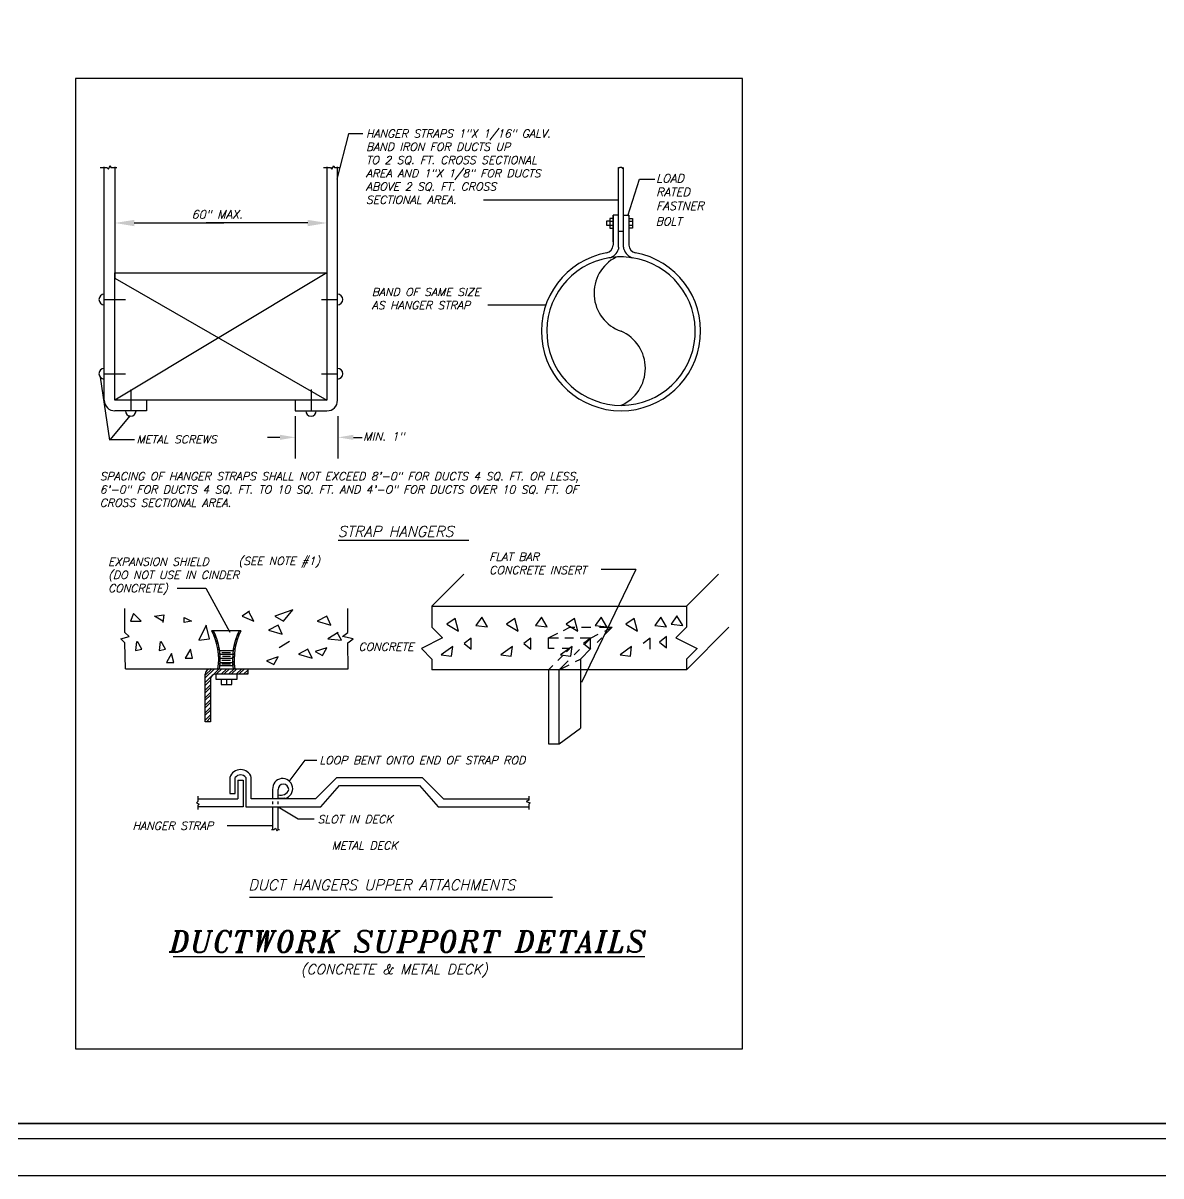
# Model space of a CAD drawing. Extents: x -730 to 2784, y 160 to 852.
# Drawn here: x -699.62 to -685.1, y 240.18 to 254.88 of the extents above; entities that cross this region are included whole.
import ezdxf
from ezdxf.enums import TextEntityAlignment as Align

# ---------------------------------------------------------------- set-up
doc = ezdxf.new("R2010")
doc.units = 0
doc.header["$MEASUREMENT"] = 0
doc.layers.add('2', color=2, linetype='Continuous', lineweight=25)
doc.layers.add('3', color=3, linetype='Continuous', lineweight=25)
for name, color, linetype in [('4', 1, 'Continuous'), ('fram', 252, 'Continuous'), ('M_HV_TABLE', 140, 'Continuous'), ('WALL', 4, 'Continuous')]:
    doc.layers.add(name, color=color, linetype=linetype)
doc.styles.add('ROMANC', font='italict.shx')

# ---------------------------------------------------------------- blocks, each defined once
blk = doc.blocks.new('*X231')
for p, q in [((1.497, 3.384), (1.529, 3.417)), ((1.461, 3.26), (1.485, 3.284)), ((1.48, 3.336), (1.509, 3.365)), ((1.446, 3.126), (1.466, 3.145)), ((1.447, 3.158), (1.468, 3.179)), ((1.454, 3.222), (1.477, 3.244)), ((1.447, 3.069), (1.465, 3.088)), ((1.449, 3.04), (1.467, 3.058)), ((1.467, 3.001), (1.472, 3.006))]:
    blk.add_line(p, q)
blk = doc.blocks.new('*X230')
for p, q in [((1.205, 3.446), (1.208, 3.449)), ((1.215, 3.425), (1.228, 3.438)), ((1.232, 3.384), (1.245, 3.398)), ((1.24, 3.362), (1.254, 3.376)), ((1.254, 3.318), (1.269, 3.333)), ((1.261, 3.294), (1.276, 3.309)), ((1.271, 3.247), (1.287, 3.262)), ((1.275, 3.22), (1.292, 3.236)), ((1.281, 3.168), (1.298, 3.186)), ((1.282, 3.139), (1.301, 3.157)), ((1.28, 3.048), (1.301, 3.068)), ((1.282, 3.081), (1.302, 3.101)), ((1.29, 3.001), (1.294, 3.005))]:
    blk.add_line(p, q)
blk = doc.blocks.new('*X229')
for p, q in [((1.125, 2.893), (1.232, 3)), ((1.125, 2.924), (1.201, 3)), ((1.218, 2.929), (1.289, 3)), ((1.258, 2.938), (1.321, 3)), ((1.315, 2.938), (1.378, 3)), ((1.347, 2.938), (1.409, 3)), ((1.404, 2.938), (1.466, 3)), ((1.435, 2.938), (1.497, 3)), ((1.492, 2.938), (1.555, 3)), ((1.523, 2.938), (1.586, 3)), ((1.125, 2.836), (1.196, 2.907)), ((1.125, 2.804), (1.188, 2.867)), ((1.58, 2.938), (1.625, 2.982)), ((1.612, 2.938), (1.625, 2.951)), ((1.125, 2.747), (1.188, 2.81)), ((1.125, 2.716), (1.188, 2.778)), ((1.125, 2.659), (1.188, 2.721)), ((1.125, 2.628), (1.188, 2.69)), ((1.125, 2.57), (1.188, 2.633)), ((1.125, 2.539), (1.188, 2.602)), ((1.125, 2.482), (1.188, 2.545)), ((1.125, 2.451), (1.188, 2.513)), ((1.125, 2.394), (1.188, 2.456)), ((1.138, 2.375), (1.188, 2.425))]:
    blk.add_line(p, q)

msp = doc.modelspace()

# ---------------------------------------------------------------- linework, layer by layer
at = {"layer": '2', "color": 0}
for p, q in [((-690.442, 243.01), (-690.442, 254.176)), ((-695.741, 251.695), (-698.447, 250.071)), ((-698.447, 250.071), (-698.447, 251.695)), ((-698.447, 251.695), (-695.741, 251.695)), ((-695.741, 251.695), (-695.741, 250.071)), ((-698.447, 251.627), (-695.741, 250.071)), ((-698.582, 251.357), (-698.312, 251.357)), ((-695.809, 251.357), (-695.606, 251.357)), ((-698.582, 250.41), (-698.312, 250.41)), ((-695.809, 250.41), (-695.606, 250.41)), ((-698.244, 250.207), (-698.244, 249.936)), ((-695.944, 250.207), (-695.944, 249.936)), ((-695.741, 250.071), (-698.447, 250.071)), ((-695.6, 248.286), (-693.929, 248.286)), ((-694.401, 247.446), (-693.995, 247.852)), ((-691.154, 247.446), (-690.748, 247.852)), ((-694.401, 247.446), (-691.154, 247.446)), ((-692.723, 247.135), (-692.642, 247.176)), ((-692.642, 247.176), (-692.577, 247.176)), ((-692.495, 247.176), (-692.376, 247.176)), ((-692.266, 247.176), (-692.101, 247.176)), ((-692.101, 247.176), (-692.2, 247.077)), ((-692.198, 247.127), (-692.101, 247.176)), ((-691.154, 246.634), (-690.613, 247.176)), ((-692.913, 247.04), (-692.795, 247.099)), ((-692.913, 247.04), (-692.788, 247.04)), ((-692.913, 246.905), (-692.913, 247.04)), ((-692.705, 247.04), (-692.595, 247.04)), ((-692.513, 247.04), (-692.372, 247.04)), ((-692.46, 246.951), (-692.372, 247.04)), ((-692.372, 247.04), (-692.281, 247.086)), ((-692.294, 246.983), (-692.236, 247.04)), ((-692.843, 246.905), (-692.913, 246.905)), ((-692.796, 246.751), (-692.737, 246.81)), ((-692.642, 246.905), (-692.742, 246.905)), ((-692.686, 246.861), (-692.642, 246.905)), ((-692.589, 246.822), (-692.52, 246.892)), ((-692.507, 246.77), (-692.374, 246.903)), ((-692.913, 246.634), (-692.861, 246.686)), ((-692.778, 246.634), (-692.665, 246.747)), ((-692.778, 246.634), (-692.651, 246.698)), ((-692.572, 246.737), (-692.507, 246.77)), ((-692.507, 246.77), (-692.507, 246.634)), ((-698.312, 246.646), (-696.552, 246.646)), ((-697.293, 245.969), (-697.293, 246.578)), ((-697.226, 246.646), (-696.752, 246.646)), ((-696.752, 246.578), (-697.158, 246.578)), ((-697.131, 246.647), (-697.111, 246.647)), ((-696.936, 246.647), (-696.916, 246.647)), ((-696.752, 246.646), (-696.752, 246.578)), ((-696.552, 246.646), (-695.989, 246.646)), ((-696.01, 246.646), (-695.471, 246.646)), ((-691.154, 246.634), (-694.401, 246.634)), ((-692.913, 246.634), (-692.913, 245.687)), ((-692.778, 245.687), (-692.778, 246.634)), ((-692.507, 246.634), (-692.507, 245.888)), ((-697.226, 246.511), (-697.226, 245.969)), ((-697.226, 245.969), (-697.293, 245.969)), ((-692.778, 245.687), (-692.508, 245.889)), ((-692.913, 245.687), (-692.778, 245.687)), ((-696.978, 245.258), (-696.978, 245.054)), ((-696.91, 245.054), (-696.91, 245.258)), ((-696.876, 245.224), (-696.876, 244.986)), ((-696.876, 245.224), (-696.808, 245.224)), ((-696.808, 245.224), (-696.808, 244.883)), ((-696.774, 245.258), (-696.774, 244.883)), ((-696.706, 244.986), (-696.706, 245.258)), ((-695.616, 245.258), (-695.889, 244.986)), ((-695.616, 245.258), (-694.527, 245.258)), ((-694.527, 245.258), (-694.255, 244.986)), ((-696.978, 245.054), (-696.91, 245.054)), ((-696.433, 244.986), (-696.433, 245.106)), ((-696.365, 244.986), (-696.365, 245.106)), ((-695.821, 244.883), (-695.582, 245.156)), ((-695.582, 245.156), (-694.561, 245.156)), ((-694.561, 245.156), (-694.323, 244.883)), ((-697.386, 244.986), (-696.876, 244.986)), ((-695.889, 244.986), (-696.706, 244.986)), ((-696.433, 244.918), (-696.433, 244.952)), ((-696.279, 244.994), (-696.365, 244.991)), ((-696.365, 244.918), (-696.365, 244.952)), ((-694.255, 244.986), (-693.165, 244.986)), ((-696.808, 244.883), (-697.386, 244.883)), ((-696.774, 244.883), (-695.821, 244.883)), ((-696.433, 244.595), (-696.433, 244.883)), ((-696.365, 244.595), (-696.365, 244.883)), ((-694.323, 244.883), (-693.165, 244.883)), ((-696.73, 243.734), (-692.862, 243.734)), ((-697.703, 242.976), (-691.686, 242.976))]:
    msp.add_line(p, q, dxfattribs=at)
for centre, radius, start, end in [((-691.99, 250.953), 0.947, 99.3871, 81.4715), ((-691.99, 251.029), 0.872, 80.689, 100.1695), ((-698.582, 251.357), 0.0676, 90, 270), ((-695.606, 251.357), 0.0676, 270, 90), ((-698.582, 250.41), 0.0676, 90, 270), ((-695.606, 250.41), 0.0676, 270, 90), ((-698.244, 249.936), 0.0676, 180, 0), ((-695.944, 249.936), 0.0676, 180, 0), ((-697.226, 246.578), 0.0676, 90, 180), ((-697.158, 246.511), 0.0676, 90, 180), ((-696.842, 245.218), 0.142, 16.2602, 163.7398), ((-696.842, 245.207), 0.0851, 36.8699, 143.1301), ((-696.306, 245.117), 0.128, 283.1491, 184.9503), ((-696.297, 245.106), 0.0681, 0, 180), ((-696.331, 245.14), 0.108, 251.5651, 341.5651)]:
    msp.add_arc(centre, radius, start, end, dxfattribs=at)
at = {"layer": '4', "color": 0}
for p, q in [((-695.467, 253.472), (-695.613, 252.89)), ((-695.282, 253.472), (-695.467, 253.472)), ((-698.632, 253.043), (-698.547, 253.043)), ((-698.582, 250.072), (-698.582, 253.048)), ((-698.547, 253.043), (-698.529, 253.021)), ((-698.529, 253.021), (-698.505, 253.065)), ((-698.505, 253.065), (-698.499, 253.043)), ((-698.499, 253.043), (-698.42, 253.043)), ((-698.447, 253.048), (-698.447, 251.627)), ((-695.787, 253.042), (-695.697, 253.042)), ((-695.741, 253.048), (-695.741, 251.695)), ((-695.697, 253.042), (-695.68, 253.021)), ((-695.68, 253.021), (-695.654, 253.063)), ((-695.654, 253.063), (-695.645, 253.042)), ((-695.645, 253.042), (-695.581, 253.042)), ((-695.606, 250.072), (-695.606, 253.048)), ((-692.024, 253.041), (-692.019, 253.041)), ((-692.024, 252.228), (-692.024, 253.04)), ((-692.019, 253.041), (-692.013, 253.041)), ((-692.019, 253.041), (-692.019, 253.041)), ((-692.013, 253.041), (-692.008, 253.041)), ((-692.013, 253.041), (-692.013, 253.041)), ((-692.008, 253.041), (-692.003, 253.041)), ((-692.008, 253.041), (-692.008, 253.041)), ((-692.003, 253.044), (-691.997, 253.044)), ((-692.003, 253.041), (-692.003, 253.044)), ((-691.997, 253.047), (-691.992, 253.047)), ((-691.997, 253.044), (-691.997, 253.047)), ((-691.992, 253.047), (-691.987, 253.047)), ((-691.992, 253.047), (-691.992, 253.047)), ((-691.987, 253.047), (-691.981, 253.047)), ((-691.987, 253.047), (-691.987, 253.047)), ((-691.981, 253.047), (-691.981, 253.038)), ((-691.981, 253.038), (-691.973, 253.038)), ((-691.973, 253.038), (-691.973, 253.034)), ((-691.973, 253.034), (-691.968, 253.034)), ((-691.968, 253.034), (-691.963, 253.034)), ((-691.968, 253.034), (-691.968, 253.034)), ((-691.963, 253.034), (-691.957, 253.034)), ((-691.963, 253.034), (-691.963, 253.034)), ((-691.957, 253.038), (-691.957, 253.038)), ((-691.957, 253.034), (-691.957, 253.038)), ((-691.957, 253.034), (-691.957, 253.034)), ((-691.956, 252.228), (-691.956, 253.04)), ((-691.902, 252.424), (-691.756, 252.89)), ((-691.756, 252.89), (-691.558, 252.89)), ((-693.745, 252.628), (-692.023, 252.628)), ((-692.092, 252.093), (-692.092, 252.431)), ((-692.092, 252.431), (-692.092, 252.052)), ((-692.024, 252.431), (-692.092, 252.431)), ((-692.024, 252.025), (-692.024, 252.431)), ((-691.956, 252.431), (-691.889, 252.431)), ((-691.956, 252.025), (-691.956, 252.431)), ((-691.889, 252.431), (-691.889, 252.052)), ((-698.2, 252.333), (-697.055, 252.333)), ((-695.985, 252.333), (-697.282, 252.333)), ((-692.175, 252.358), (-692.175, 252.307)), ((-692.133, 252.358), (-692.175, 252.358)), ((-692.175, 252.307), (-692.133, 252.307)), ((-692.133, 252.389), (-692.133, 252.266)), ((-692.09, 252.389), (-692.133, 252.389)), ((-692.133, 252.358), (-692.09, 252.358)), ((-692.133, 252.307), (-692.09, 252.307)), ((-692.133, 252.266), (-692.09, 252.266)), ((-691.89, 252.389), (-691.843, 252.389)), ((-691.89, 252.358), (-691.843, 252.358)), ((-691.89, 252.307), (-691.843, 252.307)), ((-691.843, 252.266), (-691.89, 252.266)), ((-691.843, 252.389), (-691.843, 252.266)), ((-692.024, 252.228), (-691.956, 252.228)), ((-692.024, 252.025), (-692.024, 251.997)), ((-691.956, 252.025), (-691.956, 252.014)), ((-691.956, 252.014), (-691.956, 252)), ((-693.69, 251.289), (-692.948, 251.289)), ((-698.51, 249.564), (-698.629, 250.364)), ((-698.041, 250.071), (-698.041, 249.936)), ((-696.147, 250.071), (-696.147, 249.936)), ((-698.041, 249.936), (-698.446, 249.936)), ((-696.147, 249.936), (-695.742, 249.936)), ((-698.508, 249.565), (-698.248, 249.878)), ((-696.145, 249.87), (-696.145, 249.33)), ((-695.602, 249.87), (-695.602, 249.33)), ((-698.195, 249.565), (-698.508, 249.565)), ((-696.34, 249.598), (-696.501, 249.598)), ((-695.403, 249.598), (-695.293, 249.598)), ((-691.801, 247.912), (-692.494, 246.469)), ((-691.801, 247.912), (-692.241, 247.912)), ((-697.653, 247.675), (-697.284, 247.675)), ((-697.284, 247.675), (-696.978, 247.113)), ((-698.318, 247.107), (-698.318, 247.414)), ((-696.176, 247.398), (-696.405, 247.317)), ((-696.297, 247.252), (-696.176, 247.398)), ((-695.475, 247.107), (-695.475, 247.414)), ((-694.401, 247.446), (-694.401, 247.176)), ((-691.154, 247.446), (-691.154, 247.176)), ((-698.21, 247.349), (-698.245, 247.255)), ((-698.245, 247.255), (-698.109, 247.255)), ((-698.109, 247.255), (-698.21, 247.349)), ((-697.941, 247.317), (-697.82, 247.333)), ((-697.833, 247.252), (-697.941, 247.317)), ((-697.82, 247.333), (-697.833, 247.236)), ((-697.564, 247.301), (-697.469, 247.252)), ((-697.564, 247.236), (-697.564, 247.301)), ((-697.469, 247.252), (-697.564, 247.236)), ((-696.728, 247.382), (-696.822, 247.317)), ((-696.822, 247.317), (-696.674, 247.252)), ((-696.674, 247.252), (-696.742, 247.382)), ((-696.405, 247.317), (-696.297, 247.252)), ((-695.744, 247.317), (-695.866, 247.252)), ((-695.866, 247.252), (-695.691, 247.204)), ((-695.691, 247.204), (-695.744, 247.317)), ((-694.107, 247.287), (-694.211, 247.216)), ((-694.063, 247.127), (-694.107, 247.287)), ((-693.767, 247.304), (-693.841, 247.198)), ((-693.693, 247.18), (-693.767, 247.304)), ((-693.346, 247.287), (-693.45, 247.216)), ((-693.302, 247.127), (-693.346, 247.287)), ((-693.006, 247.304), (-693.08, 247.198)), ((-692.932, 247.18), (-693.006, 247.304)), ((-692.585, 247.287), (-692.689, 247.216)), ((-692.541, 247.127), (-692.585, 247.287)), ((-692.245, 247.304), (-692.319, 247.198)), ((-692.171, 247.18), (-692.245, 247.304)), ((-691.824, 247.287), (-691.928, 247.216)), ((-691.78, 247.127), (-691.824, 247.287)), ((-691.484, 247.304), (-691.558, 247.198)), ((-691.41, 247.18), (-691.484, 247.304)), ((-691.277, 247.322), (-691.351, 247.216)), ((-691.203, 247.198), (-691.277, 247.322)), ((-698.264, 247.058), (-698.318, 247.107)), ((-697.281, 247.204), (-697.375, 247.01)), ((-697.24, 247.026), (-697.281, 247.204)), ((-697.211, 247.132), (-697.184, 247.132)), ((-697.208, 247.132), (-696.839, 247.132)), ((-696.863, 247.132), (-696.84, 247.132)), ((-696.365, 247.202), (-696.487, 247.138)), ((-696.487, 247.138), (-696.311, 247.089)), ((-696.311, 247.089), (-696.365, 247.202)), ((-695.596, 247.107), (-695.731, 247.026)), ((-695.556, 247.01), (-695.61, 247.107)), ((-695.542, 247.058), (-695.475, 247.107)), ((-694.401, 247.176), (-694.266, 247.04)), ((-694.211, 247.216), (-694.063, 247.127)), ((-693.841, 247.198), (-693.693, 247.18)), ((-693.45, 247.216), (-693.302, 247.127)), ((-693.08, 247.198), (-692.932, 247.18)), ((-692.689, 247.216), (-692.541, 247.127)), ((-692.319, 247.198), (-692.171, 247.18)), ((-691.928, 247.216), (-691.78, 247.127)), ((-691.558, 247.198), (-691.41, 247.18)), ((-691.351, 247.216), (-691.203, 247.198)), ((-691.154, 247.176), (-691.289, 247.04)), ((-698.372, 247.026), (-698.264, 247.058)), ((-698.318, 246.977), (-698.372, 247.026)), ((-698.312, 246.646), (-698.318, 246.977)), ((-698.17, 246.993), (-698.183, 246.88)), ((-698.103, 246.896), (-698.156, 246.993)), ((-697.867, 246.993), (-697.881, 246.88)), ((-697.8, 246.896), (-697.854, 246.993)), ((-697.375, 247.01), (-697.24, 247.026)), ((-696.217, 246.992), (-696.352, 246.911)), ((-695.731, 247.026), (-695.556, 247.01)), ((-695.408, 247.026), (-695.542, 247.058)), ((-695.475, 246.977), (-695.408, 247.026)), ((-695.471, 246.646), (-695.475, 246.977)), ((-694.266, 247.04), (-694.536, 246.905)), ((-693.9, 247.038), (-693.989, 246.967)), ((-693.989, 246.967), (-693.9, 246.896)), ((-693.9, 246.896), (-693.9, 247.038)), ((-693.139, 247.038), (-693.228, 246.967)), ((-693.228, 246.967), (-693.139, 246.896)), ((-693.139, 246.896), (-693.139, 247.038)), ((-692.378, 247.038), (-692.467, 246.967)), ((-692.467, 246.967), (-692.378, 246.896)), ((-692.378, 246.896), (-692.378, 247.038)), ((-691.617, 247.038), (-691.706, 246.967)), ((-691.617, 246.896), (-691.617, 247.038)), ((-691.41, 247.056), (-691.499, 246.985)), ((-691.499, 246.985), (-691.41, 246.914)), ((-691.41, 246.914), (-691.41, 247.056)), ((-691.289, 247.04), (-691.019, 246.905)), ((-698.183, 246.88), (-698.103, 246.896)), ((-697.881, 246.88), (-697.8, 246.896)), ((-697.722, 246.839), (-697.789, 246.726)), ((-697.695, 246.726), (-697.722, 246.839)), ((-697.483, 246.896), (-697.55, 246.783)), ((-697.456, 246.783), (-697.483, 246.896)), ((-697.111, 246.88), (-696.937, 246.88)), ((-697.106, 246.83), (-696.942, 246.83)), ((-697.08, 246.855), (-696.973, 246.855)), ((-695.983, 246.897), (-696.105, 246.832)), ((-696.105, 246.832), (-695.929, 246.783)), ((-695.929, 246.783), (-695.983, 246.897)), ((-695.744, 246.913), (-695.893, 246.864)), ((-695.893, 246.864), (-695.798, 246.816)), ((-695.798, 246.816), (-695.744, 246.913)), ((-694.536, 246.905), (-694.401, 246.77)), ((-694.137, 246.932), (-694.285, 246.825)), ((-694.285, 246.825), (-694.152, 246.807)), ((-694.152, 246.807), (-694.137, 246.932)), ((-693.376, 246.932), (-693.524, 246.825)), ((-693.524, 246.825), (-693.391, 246.807)), ((-693.391, 246.807), (-693.376, 246.932)), ((-692.615, 246.932), (-692.763, 246.825)), ((-692.763, 246.825), (-692.63, 246.807)), ((-692.63, 246.807), (-692.615, 246.932)), ((-691.854, 246.932), (-692.002, 246.825)), ((-692.002, 246.825), (-691.869, 246.807)), ((-691.869, 246.807), (-691.854, 246.932)), ((-691.019, 246.905), (-691.154, 246.77)), ((-697.789, 246.726), (-697.695, 246.726)), ((-697.55, 246.783), (-697.456, 246.783)), ((-697.106, 246.689), (-696.942, 246.689)), ((-697.101, 246.781), (-696.947, 246.781)), ((-697.101, 246.726), (-696.942, 246.726)), ((-697.08, 246.756), (-696.973, 246.756)), ((-697.08, 246.707), (-696.973, 246.707)), ((-697.075, 246.806), (-696.973, 246.806)), ((-696.365, 246.798), (-696.514, 246.749)), ((-696.514, 246.749), (-696.419, 246.701)), ((-696.419, 246.701), (-696.365, 246.798)), ((-694.401, 246.77), (-694.401, 246.634)), ((-691.154, 246.77), (-691.154, 246.634)), ((-697.158, 246.578), (-697.158, 246.511)), ((-696.887, 246.511), (-696.887, 246.578)), ((-697.158, 246.511), (-696.887, 246.511)), ((-697.09, 246.511), (-697.09, 246.443)), ((-697.09, 246.443), (-696.955, 246.443)), ((-697.023, 246.511), (-697.023, 246.443)), ((-696.955, 246.443), (-696.955, 246.511)), ((-696.025, 245.479), (-696.229, 245.207)), ((-696.025, 245.479), (-695.872, 245.479)), ((-697.386, 244.952), (-697.403, 244.935)), ((-697.403, 244.935), (-697.369, 244.918)), ((-697.386, 245.02), (-697.386, 244.952)), ((-697.369, 244.918), (-697.386, 244.9)), ((-697.386, 244.9), (-697.386, 244.849)), ((-693.165, 244.969), (-693.199, 244.952)), ((-693.199, 244.952), (-693.148, 244.935)), ((-693.165, 245.02), (-693.165, 244.969)), ((-693.148, 244.935), (-693.165, 244.918)), ((-693.165, 244.918), (-693.165, 244.849)), ((-696.365, 244.883), (-696.11, 244.73)), ((-697.012, 244.645), (-696.433, 244.645)), ((-696.416, 244.594), (-696.399, 244.611)), ((-696.399, 244.611), (-696.382, 244.577)), ((-696.11, 244.73), (-695.906, 244.73)), ((-696.45, 244.594), (-696.416, 244.594)), ((-696.382, 244.577), (-696.365, 244.594)), ((-696.365, 244.594), (-696.348, 244.594))]:
    msp.add_line(p, q, dxfattribs=at)
for centre, radius, start, end in [((-692.194, 252.052), 0.102, 280.5266, 0), ((-692.186, 252.05), 0.17, 286.4398, 342.9844), ((-691.792, 252.05), 0.17, 197.0156, 253.5602), ((-691.787, 252.052), 0.102, 180, 259.5399), ((-691.99, 250.953), 1.016, 100.5266, 79.5399), ((-691.82, 251.438), 0.514, 116.9491, 250.7525), ((-692.195, 250.48), 0.516, 293.4781, 66.5219), ((-698.446, 250.072), 0.136, 180, 270), ((-695.742, 250.072), 0.136, 270, 0), ((-697.937, 246.767), 0.815, 351.4206, 26.5619), ((-697.917, 246.767), 0.815, 351.4206, 26.5619), ((-696.131, 246.767), 0.815, 153.4381, 188.5794), ((-696.11, 246.767), 0.815, 153.4381, 188.5794)]:
    msp.add_arc(centre, radius, start, end, dxfattribs=at)
for points in [[(-698.2, 252.292), (-698.2, 252.373), (-698.444, 252.333)], [(-695.985, 252.292), (-695.985, 252.373), (-695.742, 252.333)], [(-696.34, 249.631), (-696.34, 249.566), (-696.144, 249.598)], [(-695.403, 249.566), (-695.403, 249.631), (-695.599, 249.598)]]:
    msp.add_solid(points, dxfattribs=at)
at = {"layer": 'fram'}
msp.add_line((-729.43, 240.652), (-665.384, 240.652), dxfattribs=at)
for points in [[(-729.907, 278.175), (-664.907, 278.175), (-664.907, 240.175), (-729.907, 240.175)], [(-672.961, 277.698), (-729.43, 277.698), (-729.43, 240.652), (-672.961, 240.652)]]:
    msp.add_lwpolyline(points, close=True, dxfattribs=at)
at = {"layer": 'M_HV_TABLE', "color": 7, "ltscale": 50}
msp.add_lwpolyline([(-690.442, 254.176), (-698.95, 254.176), (-698.95, 241.798), (-690.442, 241.798)], close=True, dxfattribs=at)
at = {"layer": 'WALL', "linetype": 'Continuous'}
msp.add_lwpolyline([(-673.153, 277.506, 0.0192, 0.0192, 0), (-729.238, 277.506, 0.0192, 0.0192, 0), (-729.238, 240.844, 0.0192, 0.0192, 0), (-673.153, 240.844, 0.0192, 0.0192, 0)], format="xyseb", close=True, dxfattribs=at)

# ---------------------------------------------------------------- block references
at = {"layer": '3', "color": 0, "xscale": 1.082398295420262, "yscale": 1.082398295420433, "zscale": 1.082398295420497}
msp.add_blockref('*X229', (-698.511, 243.399), dxfattribs=at)
at = {"layer": '4', "color": 0, "xscale": 1.082398295420262, "yscale": 1.082398295420433, "zscale": 1.082398295420497}
for name in ['*X230', '*X231']:
    msp.add_blockref(name, (-698.511, 243.399), dxfattribs=at)

# ---------------------------------------------------------------- texts
at = {"layer": '2', "color": 0, "style": 'ROMANC'}
for s, height, p in [('STRAP HANGERS', 0.1353, (-695.604, 248.331)), ('DUCT HANGERS UPPER ATTACHMENTS', 0.1353, (-696.744, 243.821)), ('DUCTWORK SUPPORT DETAILS', 0.2706, (-697.753, 243.031))]:
    msp.add_text(s, height=height, dxfattribs=at).set_placement(p)
for s, p in [('CONCRETE', (-694.986, 246.875)), ('METAL DECK', (-695.26, 244.339))]:
    msp.add_text(s, height=0.1021, dxfattribs=at).set_placement(p, align=Align.CENTER)
at = {"layer": '4', "color": 0, "style": 'ROMANC'}
for s, height, p in [('HANGER STRAPS 1"X 1/16" GALV.', 0.10147, (-695.243, 253.423)), ('BAND IRON FOR DUCTS UP', 0.10147, (-695.243, 253.254)), ('TO 2 SQ. FT. CROSS SECTIONAL', 0.10147, (-695.243, 253.085)), ('AREA AND 1"X 1/8" FOR DUCTS', 0.10147, (-695.243, 252.916)), ('ABOVE 2 SQ. FT. CROSS', 0.10147, (-695.243, 252.747)), ('LOAD', 0.1057, (-691.541, 252.85)), ('RATED', 0.1057, (-691.541, 252.674)), ('SECTIONAL AREA.', 0.10147, (-695.243, 252.578)), ('FASTNER', 0.1057, (-691.541, 252.498)), ('60" MAX.', 0.1057, (-697.468, 252.389)), ('BOLT', 0.1015, (-691.547, 252.302)), ('BAND OF SAME SIZE', 0.10147, (-695.17, 251.402)), ('AS HANGER STRAP', 0.10147, (-695.17, 251.233)), ('METAL SCREWS', 0.10147, (-698.169, 249.522)), ('MIN. 1"', 0.1057, (-695.28, 249.556)), ('SPACING OF HANGER STRAPS SHALL NOT EXCEED 8\'-0" FOR DUCTS 4 SQ. FT. OR LESS,', 0.10147, (-698.639, 249.051)), ('6\'-0" FOR DUCTS 4 SQ. FT. TO 10 SQ. FT. AND 4\'-O" FOR DUCTS OVER 10 SQ. FT. OF', 0.10147, (-698.639, 248.882)), ('CROSS SECTIONAL AREA.', 0.10147, (-698.639, 248.713)), ('EXPANSION SHIELD', 0.10147, (-698.532, 247.961)), ('(SEE NOTE #1)', 0.10213, (-696.87, 247.97)), ('FLAT BAR', 0.1021, (-693.671, 248.024)), ('(DO NOT USE IN CINDER', 0.10147, (-698.532, 247.792)), ('CONCRETE INSERT', 0.10213, (-693.671, 247.854)), ('CONCRETE)', 0.1015, (-698.532, 247.623)), ('LOOP BENT ONTO END OF STRAP ROD', 0.10213, (-695.838, 245.428)), ('SLOT IN DECK', 0.10213, (-695.861, 244.674)), ('HANGER STRAP', 0.10213, (-698.221, 244.592)), ('(CONCRETE & METAL DECK)', 0.12684, (-696.076, 242.749))]:
    msp.add_text(s, height=height, dxfattribs=at).set_placement(p)

doc.saveas('drawing.dxf')
